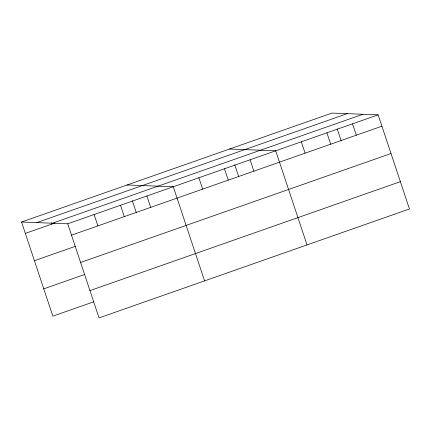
<?xml version="1.0" encoding="UTF-8"?>
<svg xmlns="http://www.w3.org/2000/svg" width="431" height="431" viewBox="0 0 431 431"><rect width="100%" height="100%" fill="white"/><g stroke="black" fill="none" stroke-linecap="round" stroke-linejoin="round"><path stroke-width="0.65" d="M21.55 222.024L331.962 113.084L378.138 114.845L409.45 208.976L99.038 317.916L67.726 223.786L21.55 222.024L52.862 316.155L93.699 301.824M36.786 222.606L347.197 113.665M52.485 223.204L362.897 114.263M25.332 233.392L54.856 223.026M67.726 223.786L378.138 114.845M71.508 235.154L381.92 126.208M34.415 260.701L75.878 246.149M80.592 262.463L391.003 153.522M43.779 288.845L84.611 274.509M89.955 290.602L400.367 181.661M229.524 149.034L275.7 150.796L307.012 244.927M127.091 184.985L173.267 186.747L204.58 280.877M352.526 123.832L356.308 135.194M337.22 128.896L341.233 140.964M326.919 132.818L330.701 144.186M301.312 141.81L305.089 153.172M250.093 159.782L253.875 171.15M234.787 164.847L238.801 176.915M224.481 168.769L228.263 180.136M198.874 177.761L202.656 189.123M146.879 196.008L150.661 207.37M132.349 200.798L136.363 212.866M120.497 205.264L124.273 216.631M94.109 214.525L97.891 225.892M51.294 222.865L51.715 224.131"/></g></svg>
